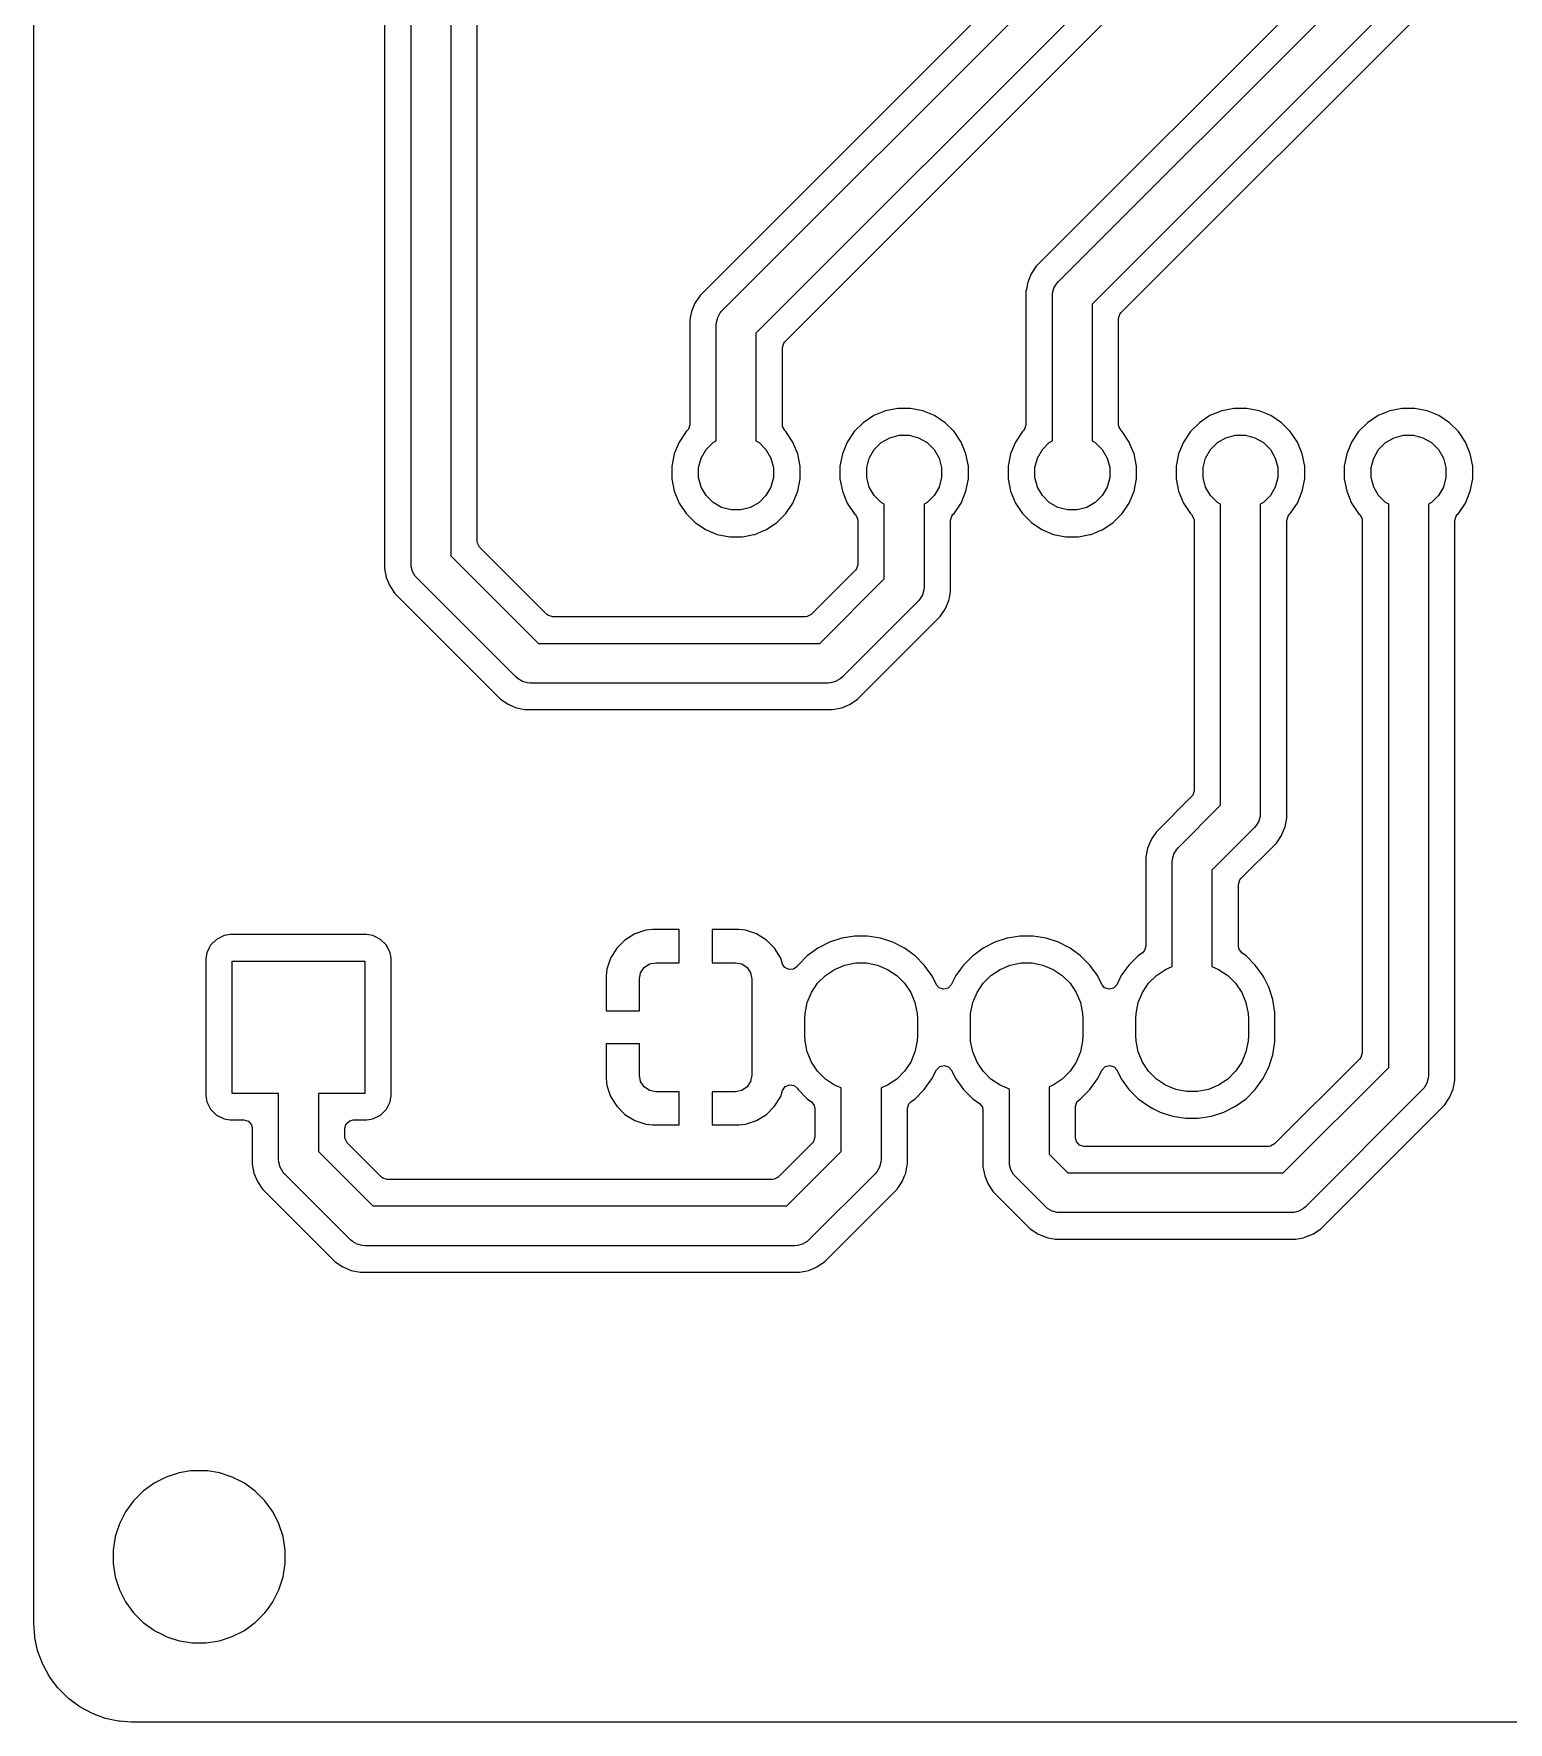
# Model space of a CAD drawing. Header units: millimetres. Extents: x 130.5 to 169.5, y -130 to -71.
# Drawn here: x 130.5 to 152.78, y -130 to -104.49 of the extents above; entities that cross this region are included whole.
import ezdxf

# ---------------------------------------------------------------- set-up
doc = ezdxf.new("R2010")
doc.units = ezdxf.units.MM
doc.layers.add('B.Cu', color=153, linetype='CONTINUOUS', true_color=0x4d7fc4)

msp = doc.modelspace()

# ---------------------------------------------------------------- linework, layer by layer
at = {"layer": 'B.Cu', "linetype": 'CONTINUOUS'}
for p, q in [((130.5005, -118.468475), (130.5005, -84.568996)), ((136.2, -112.5), (136.2, -87.124264)), ((136.8, -87), (136.8, -112.375736)), ((135.7995, -87.341519), (135.7995, -112.431006)), ((137.2005, -112.158481), (137.2005, -89.568996)), ((149.263181, -99.746161), (140.565888, -108.443453)), ((140.897868, -108.677868), (149.7, -99.875736)), ((150.212132, -100.212132), (141.41, -109.014264)), ((141.846819, -109.143838), (150.544112, -100.446545)), ((151.763181, -101.886161), (145.645888, -108.003453)), ((145.977868, -108.237868), (152.2, -102.015736)), ((152.712132, -102.352132), (146.49, -108.574264)), ((146.926819, -108.703838), (153.044112, -102.586545)), ((145.569222, -108.118192), (145.516421, -108.245667)), ((145.645887, -108.003454), (145.569222, -108.118192)), ((145.645888, -108.003453), (145.645887, -108.003454)), ((145.496023, -108.348217), (145.4895, -108.381006)), ((145.4895, -108.381006), (145.4895, -110.396642)), ((145.516418, -108.245679), (145.496023, -108.348214)), ((145.496023, -108.348214), (145.496023, -108.348217)), ((145.516421, -108.245667), (145.516418, -108.245679)), ((145.89, -108.45), (145.892567, -108.410842)), ((145.892567, -108.410842), (145.912836, -108.335195)), ((145.912836, -108.335195), (145.951994, -108.267372)), ((145.951994, -108.267372), (145.977868, -108.237868)), ((140.489222, -108.558192), (140.436421, -108.685667)), ((140.565887, -108.443454), (140.489222, -108.558192)), ((140.565888, -108.443453), (140.565887, -108.443454)), ((145.89, -110.640656), (145.89, -108.45)), ((146.49, -108.574264), (146.49, -110.640656)), ((140.417297, -108.781813), (140.4095, -108.821007)), ((140.4095, -108.821007), (140.4095, -110.396642)), ((140.436418, -108.685678), (140.417297, -108.78181)), ((140.417297, -108.78181), (140.417297, -108.781813)), ((140.436421, -108.685667), (140.436418, -108.685678)), ((140.81, -108.89), (140.812567, -108.850842)), ((140.81, -110.640656), (140.81, -108.89)), ((140.812567, -108.850842), (140.832836, -108.775195)), ((140.832836, -108.775195), (140.871994, -108.707372)), ((140.871994, -108.707372), (140.897868, -108.677868)), ((146.8905, -108.791519), (146.910185, -108.72448)), ((146.8905, -110.396642), (146.8905, -108.791519)), ((146.910185, -108.72448), (146.926819, -108.703838)), ((141.41, -109.014264), (141.41, -110.640656)), ((141.8105, -109.231519), (141.830185, -109.16448)), ((141.830185, -109.16448), (141.846819, -109.143838)), ((141.8105, -110.396642), (141.8105, -109.231519)), ((143.366911, -110.186797), (143.190299, -110.259951)), ((143.366921, -110.186794), (143.366911, -110.186797)), ((143.554412, -110.1495), (143.366921, -110.186794)), ((143.554414, -110.1495), (143.554412, -110.1495)), ((143.745586, -110.1495), (143.554414, -110.1495)), ((143.745588, -110.1495), (143.745586, -110.1495)), ((143.933078, -110.186794), (143.745588, -110.1495)), ((143.933088, -110.186797), (143.933078, -110.186794)), ((144.1097, -110.259951), (143.933088, -110.186797)), ((148.446911, -110.186797), (148.270299, -110.259951)), ((148.446921, -110.186794), (148.446911, -110.186797)), ((148.634412, -110.1495), (148.446921, -110.186794)), ((148.634414, -110.1495), (148.634412, -110.1495)), ((148.825586, -110.1495), (148.634414, -110.1495)), ((148.825588, -110.1495), (148.825586, -110.1495)), ((149.013078, -110.186794), (148.825588, -110.1495)), ((149.013088, -110.186797), (149.013078, -110.186794)), ((149.1897, -110.259951), (149.013088, -110.186797)), ((150.986911, -110.186797), (150.810299, -110.259951)), ((150.986921, -110.186794), (150.986911, -110.186797)), ((151.174412, -110.1495), (150.986921, -110.186794)), ((151.174414, -110.1495), (151.174412, -110.1495)), ((151.365586, -110.1495), (151.174414, -110.1495)), ((151.365588, -110.1495), (151.365586, -110.1495)), ((151.553078, -110.186794), (151.365588, -110.1495)), ((151.553088, -110.186797), (151.553078, -110.186794)), ((151.7297, -110.259951), (151.553088, -110.186797)), ((140.4095, -110.396642), (140.389815, -110.463681)), ((141.813334, -110.423), (141.8105, -110.396642)), ((141.846819, -110.484323), (141.813334, -110.423)), ((143.031339, -110.366164), (142.896164, -110.501339)), ((143.190299, -110.259951), (143.031339, -110.366164)), ((144.26866, -110.366164), (144.1097, -110.259951)), ((144.403835, -110.501339), (144.26866, -110.366164)), ((145.4895, -110.396642), (145.469815, -110.463681)), ((146.893334, -110.423), (146.8905, -110.396642)), ((146.926819, -110.484323), (146.893334, -110.423)), ((148.111339, -110.366164), (147.976164, -110.501339)), ((148.270299, -110.259951), (148.111339, -110.366164)), ((149.34866, -110.366164), (149.1897, -110.259951)), ((149.483835, -110.501339), (149.34866, -110.366164)), ((150.651339, -110.366164), (150.516164, -110.501339)), ((150.810299, -110.259951), (150.651339, -110.366164)), ((151.88866, -110.366164), (151.7297, -110.259951)), ((152.023835, -110.501339), (151.88866, -110.366164)), ((140.249951, -110.660299), (140.176797, -110.836911)), ((140.356164, -110.501339), (140.249951, -110.660299)), ((140.356165, -110.501338), (140.356164, -110.501339)), ((140.373181, -110.484323), (140.356165, -110.501338)), ((140.389815, -110.463681), (140.373181, -110.484323)), ((140.657789, -110.773006), (140.763006, -110.667789)), ((140.763006, -110.667789), (140.81, -110.640656)), ((141.41, -110.640656), (141.456994, -110.667789)), ((141.456994, -110.667789), (141.562211, -110.773006)), ((141.863835, -110.501339), (141.846819, -110.484323)), ((141.970048, -110.660299), (141.863835, -110.501339)), ((141.990569, -110.709843), (141.970048, -110.660299)), ((142.789951, -110.660299), (142.716797, -110.836911)), ((142.896164, -110.501339), (142.789951, -110.660299)), ((143.197789, -110.773006), (143.303006, -110.667789)), ((143.303006, -110.667789), (143.43187, -110.593389)), ((143.43187, -110.593389), (143.5756, -110.554876)), ((143.5756, -110.554876), (143.7244, -110.554876)), ((143.7244, -110.554876), (143.86813, -110.593389)), ((143.86813, -110.593389), (143.996994, -110.667789)), ((143.996994, -110.667789), (144.102211, -110.773006)), ((144.510048, -110.660299), (144.403835, -110.501339)), ((144.530569, -110.709843), (144.510048, -110.660299)), ((145.329951, -110.660299), (145.256797, -110.836911)), ((145.436164, -110.501339), (145.329951, -110.660299)), ((145.436165, -110.501338), (145.436164, -110.501339)), ((145.453181, -110.484323), (145.436165, -110.501338)), ((145.469815, -110.463681), (145.453181, -110.484323)), ((145.737789, -110.773006), (145.843006, -110.667789)), ((145.843006, -110.667789), (145.89, -110.640656)), ((146.49, -110.640656), (146.536994, -110.667789)), ((146.536994, -110.667789), (146.642211, -110.773006)), ((146.943835, -110.501339), (146.926819, -110.484323)), ((147.050048, -110.660299), (146.943835, -110.501339)), ((147.070569, -110.709843), (147.050048, -110.660299)), ((147.869951, -110.660299), (147.796797, -110.836911)), ((147.976164, -110.501339), (147.869951, -110.660299)), ((148.277789, -110.773006), (148.383006, -110.667789)), ((148.383006, -110.667789), (148.51187, -110.593389)), ((148.51187, -110.593389), (148.6556, -110.554876)), ((148.6556, -110.554876), (148.8044, -110.554876)), ((148.8044, -110.554876), (148.94813, -110.593389)), ((148.94813, -110.593389), (149.076994, -110.667789)), ((149.076994, -110.667789), (149.182211, -110.773006)), ((149.590048, -110.660299), (149.483835, -110.501339)), ((149.610569, -110.709843), (149.590048, -110.660299)), ((150.409951, -110.660299), (150.336797, -110.836911)), ((150.516164, -110.501339), (150.409951, -110.660299)), ((150.817789, -110.773006), (150.923006, -110.667789)), ((150.923006, -110.667789), (151.05187, -110.593389)), ((151.05187, -110.593389), (151.1956, -110.554876)), ((151.1956, -110.554876), (151.3444, -110.554876)), ((151.3444, -110.554876), (151.48813, -110.593389)), ((151.48813, -110.593389), (151.616994, -110.667789)), ((151.616994, -110.667789), (151.722211, -110.773006)), ((152.130048, -110.660299), (152.023835, -110.501339)), ((152.150569, -110.709843), (152.130048, -110.660299)), ((140.176794, -110.836921), (140.1395, -111.024411)), ((140.176797, -110.836911), (140.176794, -110.836921)), ((140.544876, -111.0456), (140.583389, -110.90187)), ((140.583389, -110.90187), (140.657789, -110.773006)), ((141.562211, -110.773006), (141.636611, -110.90187)), ((141.636611, -110.90187), (141.675124, -111.0456)), ((142.043204, -110.836916), (141.990569, -110.709843)), ((142.043204, -110.83692), (142.043204, -110.836916)), ((142.043205, -110.836921), (142.043204, -110.83692)), ((142.0805, -111.024411), (142.043205, -110.836921)), ((142.716794, -110.836921), (142.6795, -111.024411)), ((142.716797, -110.836911), (142.716794, -110.836921)), ((143.084876, -111.0456), (143.123389, -110.90187)), ((143.123389, -110.90187), (143.197789, -110.773006)), ((144.102211, -110.773006), (144.176611, -110.90187)), ((144.176611, -110.90187), (144.215124, -111.0456)), ((144.583204, -110.836916), (144.530569, -110.709843)), ((144.583204, -110.83692), (144.583204, -110.836916)), ((144.583205, -110.836921), (144.583204, -110.83692)), ((144.6205, -111.024411), (144.583205, -110.836921)), ((145.256794, -110.836921), (145.2195, -111.024411)), ((145.256797, -110.836911), (145.256794, -110.836921)), ((145.624876, -111.0456), (145.663389, -110.90187)), ((145.663389, -110.90187), (145.737789, -110.773006)), ((146.642211, -110.773006), (146.716611, -110.90187)), ((146.716611, -110.90187), (146.755124, -111.0456)), ((147.123204, -110.836916), (147.070569, -110.709843)), ((147.123204, -110.83692), (147.123204, -110.836916)), ((147.123205, -110.836921), (147.123204, -110.83692)), ((147.1605, -111.024411), (147.123205, -110.836921)), ((147.796794, -110.836921), (147.7595, -111.024411)), ((147.796797, -110.836911), (147.796794, -110.836921)), ((148.164876, -111.0456), (148.203389, -110.90187)), ((148.203389, -110.90187), (148.277789, -110.773006)), ((149.182211, -110.773006), (149.256611, -110.90187)), ((149.256611, -110.90187), (149.295124, -111.0456)), ((149.663204, -110.836916), (149.610569, -110.709843)), ((149.663204, -110.83692), (149.663204, -110.836916)), ((149.663205, -110.836921), (149.663204, -110.83692)), ((149.7005, -111.024411), (149.663205, -110.836921)), ((150.336794, -110.836921), (150.2995, -111.024411)), ((150.336797, -110.836911), (150.336794, -110.836921)), ((150.704876, -111.0456), (150.743389, -110.90187)), ((150.743389, -110.90187), (150.817789, -110.773006)), ((151.722211, -110.773006), (151.796611, -110.90187)), ((151.796611, -110.90187), (151.835124, -111.0456)), ((152.203204, -110.836916), (152.150569, -110.709843)), ((152.203204, -110.83692), (152.203204, -110.836916)), ((152.203205, -110.836921), (152.203204, -110.83692)), ((152.2405, -111.024411), (152.203205, -110.836921)), ((140.1395, -111.215588), (140.139499, -111.215588)), ((140.139499, -111.215588), (140.176794, -111.403078)), ((140.1395, -111.024411), (140.1395, -111.024414)), ((140.1395, -111.024414), (140.1395, -111.215586)), ((140.1395, -111.215586), (140.1395, -111.215588)), ((140.544876, -111.1944), (140.544876, -111.0456)), ((140.583389, -111.33813), (140.544876, -111.1944)), ((141.675124, -111.1944), (141.636611, -111.33813)), ((141.675124, -111.0456), (141.675124, -111.1944)), ((142.043204, -111.403084), (142.0805, -111.215586)), ((142.0805, -111.024414), (142.0805, -111.024411)), ((142.0805, -111.215586), (142.0805, -111.024414)), ((142.6795, -111.215588), (142.679499, -111.215588)), ((142.679499, -111.215588), (142.716794, -111.403078)), ((142.6795, -111.024411), (142.6795, -111.024414)), ((142.6795, -111.024414), (142.6795, -111.215586)), ((142.6795, -111.215586), (142.6795, -111.215588)), ((143.084876, -111.1944), (143.084876, -111.0456)), ((143.123389, -111.33813), (143.084876, -111.1944)), ((144.215124, -111.1944), (144.176611, -111.33813)), ((144.215124, -111.0456), (144.215124, -111.1944)), ((144.583204, -111.403084), (144.6205, -111.215586)), ((144.6205, -111.024414), (144.6205, -111.024411)), ((144.6205, -111.215586), (144.6205, -111.024414)), ((145.2195, -111.215588), (145.219499, -111.215588)), ((145.219499, -111.215588), (145.256794, -111.403078)), ((145.2195, -111.024411), (145.2195, -111.024414)), ((145.2195, -111.024414), (145.2195, -111.215586)), ((145.2195, -111.215586), (145.2195, -111.215588)), ((145.624876, -111.1944), (145.624876, -111.0456)), ((145.663389, -111.33813), (145.624876, -111.1944)), ((146.755124, -111.1944), (146.716611, -111.33813)), ((146.755124, -111.0456), (146.755124, -111.1944)), ((147.123204, -111.403084), (147.1605, -111.215586)), ((147.1605, -111.024414), (147.1605, -111.024411)), ((147.1605, -111.215586), (147.1605, -111.024414)), ((147.7595, -111.215588), (147.759499, -111.215588)), ((147.759499, -111.215588), (147.796794, -111.403078)), ((147.7595, -111.024411), (147.7595, -111.024414)), ((147.7595, -111.024414), (147.7595, -111.215586)), ((147.7595, -111.215586), (147.7595, -111.215588)), ((148.164876, -111.1944), (148.164876, -111.0456)), ((148.203389, -111.33813), (148.164876, -111.1944)), ((149.295124, -111.1944), (149.256611, -111.33813)), ((149.295124, -111.0456), (149.295124, -111.1944)), ((149.663204, -111.403084), (149.7005, -111.215586)), ((149.7005, -111.024414), (149.7005, -111.024411)), ((149.7005, -111.215586), (149.7005, -111.024414)), ((150.2995, -111.215588), (150.299499, -111.215588)), ((150.299499, -111.215588), (150.336794, -111.403078)), ((150.2995, -111.024411), (150.2995, -111.024414)), ((150.2995, -111.024414), (150.2995, -111.215586)), ((150.2995, -111.215586), (150.2995, -111.215588)), ((150.704876, -111.1944), (150.704876, -111.0456)), ((150.743389, -111.33813), (150.704876, -111.1944)), ((151.835124, -111.1944), (151.796611, -111.33813)), ((151.835124, -111.0456), (151.835124, -111.1944)), ((152.203204, -111.403084), (152.2405, -111.215586)), ((152.2405, -111.024414), (152.2405, -111.024411)), ((152.2405, -111.215586), (152.2405, -111.024414)), ((140.176794, -111.403078), (140.176797, -111.403088)), ((140.176797, -111.403088), (140.249951, -111.5797)), ((140.657789, -111.466994), (140.583389, -111.33813)), ((140.763006, -111.572211), (140.657789, -111.466994)), ((141.562211, -111.466994), (141.456994, -111.572211)), ((141.636611, -111.33813), (141.562211, -111.466994)), ((141.970046, -111.579704), (142.043204, -111.403084)), ((142.716794, -111.403078), (142.716797, -111.403088)), ((142.716797, -111.403088), (142.789951, -111.5797)), ((143.197789, -111.466994), (143.123389, -111.33813)), ((143.303006, -111.572211), (143.197789, -111.466994)), ((144.102211, -111.466994), (143.996994, -111.572211)), ((144.176611, -111.33813), (144.102211, -111.466994)), ((144.510046, -111.579704), (144.583204, -111.403084)), ((145.256794, -111.403078), (145.256797, -111.403088)), ((145.256797, -111.403088), (145.329951, -111.5797)), ((145.737789, -111.466994), (145.663389, -111.33813)), ((145.843006, -111.572211), (145.737789, -111.466994)), ((146.642211, -111.466994), (146.536994, -111.572211)), ((146.716611, -111.33813), (146.642211, -111.466994)), ((147.050046, -111.579704), (147.123204, -111.403084)), ((147.796794, -111.403078), (147.796797, -111.403088)), ((147.796797, -111.403088), (147.869951, -111.5797)), ((148.277789, -111.466994), (148.203389, -111.33813)), ((148.383006, -111.572211), (148.277789, -111.466994)), ((149.182211, -111.466994), (149.076994, -111.572211)), ((149.256611, -111.33813), (149.182211, -111.466994)), ((149.590046, -111.579704), (149.663204, -111.403084)), ((150.336794, -111.403078), (150.336797, -111.403088)), ((150.336797, -111.403088), (150.409951, -111.5797)), ((150.817789, -111.466994), (150.743389, -111.33813)), ((150.923006, -111.572211), (150.817789, -111.466994)), ((151.722211, -111.466994), (151.616994, -111.572211)), ((151.796611, -111.33813), (151.722211, -111.466994)), ((152.130046, -111.579704), (152.203204, -111.403084)), ((140.249951, -111.5797), (140.356164, -111.73866)), ((140.89187, -111.646611), (140.763006, -111.572211)), ((141.0356, -111.685124), (140.89187, -111.646611)), ((141.1844, -111.685124), (141.0356, -111.685124)), ((141.32813, -111.646611), (141.1844, -111.685124)), ((141.456994, -111.572211), (141.32813, -111.646611)), ((141.863837, -111.738658), (141.970046, -111.579704)), ((142.789951, -111.5797), (142.896164, -111.73866)), ((143.35, -111.599343), (143.303006, -111.572211)), ((143.35, -112.725736), (143.35, -111.599343)), ((143.996994, -111.572211), (143.95, -111.599343)), ((143.95, -111.599343), (143.95, -112.85)), ((144.403837, -111.738658), (144.510046, -111.579704)), ((145.329951, -111.5797), (145.436164, -111.73866)), ((145.97187, -111.646611), (145.843006, -111.572211)), ((146.1156, -111.685124), (145.97187, -111.646611)), ((146.2644, -111.685124), (146.1156, -111.685124)), ((146.40813, -111.646611), (146.2644, -111.685124)), ((146.536994, -111.572211), (146.40813, -111.646611)), ((146.943837, -111.738658), (147.050046, -111.579704)), ((147.869951, -111.5797), (147.976164, -111.73866)), ((148.43, -111.599343), (148.383006, -111.572211)), ((148.43, -116.145736), (148.43, -111.599343)), ((149.076994, -111.572211), (149.03, -111.599343)), ((149.03, -111.599343), (149.03, -116.27)), ((149.483837, -111.738658), (149.590046, -111.579704)), ((150.409951, -111.5797), (150.516164, -111.73866)), ((150.97, -111.599343), (150.923006, -111.572211)), ((150.97, -120.105736), (150.97, -111.599343)), ((151.616994, -111.572211), (151.57, -111.599343)), ((151.57, -111.599343), (151.57, -120.23)), ((152.023837, -111.738658), (152.130046, -111.579704)), ((140.356164, -111.73866), (140.491339, -111.873835)), ((140.491339, -111.873835), (140.650299, -111.980048)), ((140.650299, -111.980048), (140.826911, -112.053202)), ((141.485877, -112.014768), (141.5697, -111.980048)), ((141.5697, -111.980048), (141.569701, -111.980047)), ((141.569701, -111.980047), (141.569704, -111.980046)), ((141.569704, -111.980046), (141.728658, -111.873837)), ((141.728658, -111.873837), (141.863837, -111.738658)), ((142.896164, -111.73866), (142.913179, -111.755674)), ((142.913179, -111.755674), (142.946666, -111.816996)), ((142.946666, -111.816996), (142.9495, -111.843357)), ((142.9495, -111.843357), (142.9495, -112.508481)), ((144.3505, -111.843357), (144.370185, -111.776318)), ((144.3505, -112.918996), (144.3505, -111.843357)), ((144.370185, -111.776318), (144.386821, -111.755674)), ((144.386821, -111.755674), (144.403835, -111.73866)), ((144.403835, -111.73866), (144.403837, -111.738658)), ((145.436164, -111.73866), (145.571339, -111.873835)), ((145.571339, -111.873835), (145.730299, -111.980048)), ((145.730299, -111.980048), (145.906911, -112.053202)), ((146.565877, -112.014768), (146.6497, -111.980048)), ((146.6497, -111.980048), (146.649701, -111.980047)), ((146.649701, -111.980047), (146.649704, -111.980046)), ((146.649704, -111.980046), (146.808658, -111.873837)), ((146.808658, -111.873837), (146.943837, -111.738658)), ((147.976164, -111.73866), (147.993179, -111.755674)), ((147.993179, -111.755674), (148.026666, -111.816996)), ((148.026666, -111.816996), (148.0295, -111.843357)), ((148.0295, -111.843357), (148.0295, -115.92848)), ((149.4305, -111.843357), (149.450185, -111.776318)), ((149.4305, -116.201006), (149.4305, -111.843357)), ((149.450185, -111.776318), (149.466821, -111.755674)), ((149.466821, -111.755674), (149.483835, -111.73866)), ((149.483835, -111.73866), (149.483837, -111.738658)), ((150.516164, -111.73866), (150.533179, -111.755674)), ((150.533179, -111.755674), (150.566666, -111.816996)), ((150.566666, -111.816996), (150.5695, -111.843357)), ((150.5695, -111.843357), (150.5695, -119.888481)), ((151.9705, -111.843357), (151.990185, -111.776318)), ((151.9705, -120.161006), (151.9705, -111.843357)), ((151.990185, -111.776318), (152.006821, -111.755674)), ((152.006821, -111.755674), (152.023835, -111.73866)), ((152.023835, -111.73866), (152.023837, -111.738658)), ((137.203334, -112.184839), (137.2005, -112.158481)), ((137.236819, -112.246162), (137.203334, -112.184839)), ((140.826911, -112.053202), (140.826916, -112.053204)), ((140.826916, -112.053204), (140.82692, -112.053204)), ((140.82692, -112.053204), (140.826921, -112.053205)), ((140.826921, -112.053205), (141.014411, -112.0905)), ((141.014411, -112.0905), (141.014414, -112.0905)), ((141.014414, -112.0905), (141.205588, -112.0905)), ((141.205588, -112.0905), (141.376398, -112.056523)), ((141.376398, -112.056523), (141.393084, -112.053204)), ((141.393084, -112.053204), (141.485877, -112.014768)), ((145.906911, -112.053202), (145.906916, -112.053204)), ((145.906916, -112.053204), (145.90692, -112.053204)), ((145.90692, -112.053204), (145.906921, -112.053205)), ((145.906921, -112.053205), (146.094411, -112.0905)), ((146.094411, -112.0905), (146.094414, -112.0905)), ((146.094414, -112.0905), (146.285588, -112.0905)), ((146.285588, -112.0905), (146.456398, -112.056523)), ((146.456398, -112.056523), (146.473084, -112.053204)), ((146.473084, -112.053204), (146.565877, -112.014768)), ((135.7995, -112.431006), (135.7995, -112.568994)), ((136.8, -112.375736), (138.124264, -113.7)), ((138.253837, -113.263181), (137.236819, -112.246162)), ((135.7995, -112.568996), (135.799499, -112.568996)), ((135.799499, -112.568996), (135.826418, -112.704322)), ((135.7995, -112.568994), (135.7995, -112.568996)), ((135.826418, -112.704322), (135.826421, -112.704332)), ((135.826421, -112.704332), (135.879222, -112.831807)), ((136.202567, -112.539158), (136.2, -112.5)), ((136.222836, -112.614805), (136.202567, -112.539158)), ((136.261994, -112.682628), (136.222836, -112.614805)), ((136.287868, -112.712132), (136.261994, -112.682628)), ((137.787868, -114.212132), (136.287868, -112.712132)), ((142.913181, -112.596162), (142.246162, -113.263181)), ((142.375736, -113.7), (143.35, -112.725736)), ((142.929815, -112.57552), (142.913181, -112.596162)), ((142.9495, -112.508481), (142.929815, -112.57552)), ((135.879222, -112.831807), (135.955887, -112.946545)), ((135.955887, -112.946545), (135.955888, -112.946546)), ((135.955888, -112.946546), (137.455886, -114.446542)), ((143.927164, -112.964805), (143.888006, -113.032628)), ((143.947433, -112.889158), (143.927164, -112.964805)), ((143.95, -112.85), (143.947433, -112.889158)), ((144.332389, -113.01004), (144.3505, -112.918996)), ((143.862132, -113.062132), (142.712132, -114.212132)), ((143.888006, -113.032628), (143.862132, -113.062132)), ((144.194114, -113.296543), (144.270775, -113.181811)), ((144.270775, -113.181811), (144.32358, -113.054328)), ((144.32358, -113.054328), (144.332389, -113.01004)), ((138.274479, -113.279815), (138.253837, -113.263181)), ((138.341518, -113.2995), (138.274479, -113.279815)), ((142.158481, -113.2995), (138.341518, -113.2995)), ((142.184839, -113.296666), (142.158481, -113.2995)), ((142.246162, -113.263181), (142.184839, -113.296666)), ((142.946543, -114.544114), (144.194114, -113.296543)), ((138.124264, -113.7), (142.375736, -113.7)), ((137.817372, -114.238006), (137.787868, -114.212132)), ((137.885195, -114.277164), (137.817372, -114.238006)), ((137.960842, -114.297433), (137.885195, -114.277164)), ((142.614805, -114.277164), (142.539158, -114.297433)), ((142.682628, -114.238006), (142.614805, -114.277164)), ((142.712132, -114.212132), (142.682628, -114.238006)), ((137.455886, -114.446542), (137.553456, -114.544112)), ((138, -114.3), (137.960842, -114.297433)), ((142.5, -114.3), (138, -114.3)), ((142.539158, -114.297433), (142.5, -114.3)), ((137.553456, -114.544112), (137.553459, -114.544115)), ((137.553459, -114.544115), (137.668182, -114.620771)), ((137.668182, -114.620771), (137.668186, -114.620773)), ((137.668186, -114.620773), (137.668189, -114.620775)), ((137.668189, -114.620775), (137.742866, -114.651707)), ((137.742866, -114.651707), (137.742867, -114.651707)), ((137.742867, -114.651707), (137.742869, -114.651709)), ((137.742869, -114.651709), (137.795666, -114.673578)), ((137.795666, -114.673578), (137.795671, -114.67358)), ((137.795671, -114.67358), (137.79568, -114.673581)), ((137.79568, -114.673581), (137.795681, -114.673582)), ((137.795681, -114.673582), (137.822545, -114.678925)), ((137.822545, -114.678925), (137.822551, -114.678926)), ((137.822551, -114.678926), (137.822591, -114.678934)), ((137.822591, -114.678934), (137.912937, -114.696905)), ((137.912937, -114.696905), (137.931006, -114.7005)), ((137.931006, -114.7005), (137.931007, -114.7005)), ((137.931007, -114.7005), (142.568996, -114.7005)), ((142.568996, -114.7005), (142.677457, -114.678925)), ((142.677457, -114.678925), (142.704328, -114.67358)), ((142.704328, -114.67358), (142.768069, -114.647177)), ((142.768069, -114.647177), (142.831807, -114.620777)), ((142.831807, -114.620777), (142.831808, -114.620776)), ((142.831808, -114.620776), (142.831811, -114.620775)), ((142.831811, -114.620775), (142.946543, -114.544114)), ((147.993181, -116.016161), (147.455888, -116.553453)), ((148.009815, -115.995519), (147.993181, -116.016161)), ((148.0295, -115.92848), (148.009815, -115.995519)), ((147.787868, -116.787868), (148.43, -116.145736)), ((149.027433, -116.309158), (149.007164, -116.384805)), ((149.03, -116.27), (149.027433, -116.309158)), ((149.4305, -116.338994), (149.4305, -116.201006)), ((147.455884, -116.553458), (147.430021, -116.592165)), ((147.455888, -116.553453), (147.455884, -116.553458)), ((148.942132, -116.482132), (148.3, -117.124264)), ((148.968006, -116.452628), (148.942132, -116.482132)), ((149.007164, -116.384805), (148.968006, -116.452628)), ((149.350775, -116.601811), (149.370806, -116.553453)), ((149.370806, -116.553453), (149.403578, -116.474332)), ((149.403578, -116.474332), (149.40358, -116.474328)), ((149.40358, -116.474328), (149.4305, -116.338994)), ((147.326418, -116.795677), (147.2995, -116.931004)), ((147.326421, -116.795667), (147.326418, -116.795677)), ((147.379223, -116.668191), (147.326421, -116.795667)), ((147.404145, -116.630893), (147.379223, -116.668191)), ((147.423577, -116.601811), (147.404145, -116.630893)), ((147.430021, -116.592165), (147.423577, -116.601811)), ((147.722836, -116.885195), (147.761994, -116.817372)), ((147.761994, -116.817372), (147.787868, -116.787868)), ((148.736819, -117.253838), (149.274112, -116.716545)), ((149.274112, -116.716545), (149.274114, -116.716543)), ((149.274114, -116.716543), (149.350775, -116.601811)), ((147.2995, -116.931004), (147.2995, -118.275058)), ((147.7, -117), (147.702567, -116.960842)), ((147.7, -118.583661), (147.7, -117)), ((147.702567, -116.960842), (147.722836, -116.885195)), ((148.3, -117.124264), (148.3, -118.583661)), ((148.7005, -117.341519), (148.720185, -117.27448)), ((148.720185, -117.27448), (148.736819, -117.253838)), ((148.7005, -118.275058), (148.7005, -117.341519)), ((133.468482, -118.0995), (133.387519, -118.112323)), ((135.531524, -118.0995), (133.468482, -118.0995)), ((135.625301, -118.114352), (135.531524, -118.0995)), ((139.580875, -118.090643), (139.431654, -118.182684)), ((139.58088, -118.090641), (139.580875, -118.090643)), ((139.747302, -118.035494), (139.58088, -118.090641)), ((139.850012, -118.025001), (139.747302, -118.035494)), ((139.850028, -118.025), (139.850012, -118.025001)), ((140.25, -118.025), (139.850028, -118.025)), ((140.25, -118.525), (140.25, -118.025)), ((141.149986, -118.025), (140.75, -118.025)), ((140.75, -118.025), (140.75, -118.525)), ((141.25269, -118.035493), (141.149986, -118.025)), ((141.252697, -118.035494), (141.25269, -118.035493)), ((141.419119, -118.090641), (141.252697, -118.035494)), ((141.419124, -118.090643), (141.419119, -118.090641)), ((141.568345, -118.182684), (141.419124, -118.090643)), ((133.152751, -118.299337), (133.114352, -118.374698)), ((133.17195, -118.261658), (133.152751, -118.299337)), ((133.171951, -118.261657), (133.17195, -118.261658)), ((133.171954, -118.261652), (133.171951, -118.261657)), ((133.261652, -118.171954), (133.171954, -118.261652)), ((133.261657, -118.171951), (133.261652, -118.171954)), ((133.261658, -118.17195), (133.261657, -118.171951)), ((133.374696, -118.114354), (133.261658, -118.17195)), ((133.387519, -118.112323), (133.374696, -118.114354)), ((135.645217, -118.1245), (135.625301, -118.114352)), ((135.738342, -118.17195), (135.645217, -118.1245)), ((135.738344, -118.171952), (135.738342, -118.17195)), ((135.738347, -118.171954), (135.738344, -118.171952)), ((135.828045, -118.261652), (135.738347, -118.171954)), ((135.828046, -118.261654), (135.828045, -118.261652)), ((135.82805, -118.261658), (135.828046, -118.261654)), ((135.885646, -118.374696), (135.82805, -118.261658)), ((139.307684, -118.306654), (139.215643, -118.455875)), ((139.431654, -118.182684), (139.307684, -118.306654)), ((141.692315, -118.306654), (141.568345, -118.182684)), ((141.784356, -118.455875), (141.692315, -118.306654)), ((142.344594, -118.305476), (142.257019, -118.369104)), ((142.51997, -118.216117), (142.344594, -118.305476)), ((142.707173, -118.15529), (142.51997, -118.216117)), ((142.901578, -118.1245), (142.707173, -118.15529)), ((142.901583, -118.1245), (142.901578, -118.1245)), ((143.098417, -118.1245), (142.901583, -118.1245)), ((143.098422, -118.1245), (143.098417, -118.1245)), ((143.292826, -118.15529), (143.098422, -118.1245)), ((143.480029, -118.216117), (143.292826, -118.15529)), ((143.655405, -118.305476), (143.480029, -118.216117)), ((143.814646, -118.421172), (143.655405, -118.305476)), ((144.844594, -118.305476), (144.757019, -118.369104)), ((145.01997, -118.216117), (144.844594, -118.305476)), ((145.207173, -118.15529), (145.01997, -118.216117)), ((145.401578, -118.1245), (145.207173, -118.15529)), ((145.401583, -118.1245), (145.401578, -118.1245)), ((145.598417, -118.1245), (145.401583, -118.1245)), ((145.598422, -118.1245), (145.598417, -118.1245)), ((145.792826, -118.15529), (145.598422, -118.1245)), ((145.980029, -118.216117), (145.792826, -118.15529)), ((146.155405, -118.305476), (145.980029, -118.216117)), ((146.314646, -118.421172), (146.155405, -118.305476)), ((147.279815, -118.342097), (147.248387, -118.375375)), ((147.2995, -118.275058), (147.279815, -118.342097)), ((148.708948, -118.320045), (148.7005, -118.275058)), ((148.751613, -118.375375), (148.708948, -118.320045)), ((130.5005, -127.397648), (130.5005, -118.468475)), ((133.114352, -118.374698), (133.0995, -118.468475)), ((133.0995, -118.468475), (133.0995, -120.531517)), ((133.5, -120.5), (133.5, -118.5)), ((133.5, -118.5), (135.5, -118.5)), ((135.5, -118.5), (135.5, -120.5)), ((135.898502, -118.455875), (135.885646, -118.374696)), ((135.900499, -118.468482), (135.898502, -118.455875)), ((135.900499, -118.721864), (135.900499, -118.468482)), ((139.215641, -118.45588), (139.160494, -118.622302)), ((139.215643, -118.455875), (139.215641, -118.45588)), ((139.66903, -118.679329), (139.723223, -118.598223)), ((139.723223, -118.598223), (139.804329, -118.54403)), ((139.804329, -118.54403), (139.9, -118.525)), ((139.9, -118.525), (140.25, -118.525)), ((140.75, -118.525), (141.1, -118.525)), ((141.1, -118.525), (141.195671, -118.54403)), ((141.195671, -118.54403), (141.276777, -118.598223)), ((141.276777, -118.598223), (141.33097, -118.679329)), ((141.784358, -118.45588), (141.784356, -118.455875)), ((141.814139, -118.545753), (141.784358, -118.45588)), ((141.845422, -118.59567), (141.814139, -118.545753)), ((141.907216, -118.628278), (141.845422, -118.59567)), ((142.032161, -118.579638), (141.976829, -118.622302)), ((142.036863, -118.573165), (142.032161, -118.579638)), ((142.046172, -118.560354), (142.036863, -118.573165)), ((142.046174, -118.560352), (142.046172, -118.560354)), ((142.185351, -118.421174), (142.046174, -118.560351)), ((142.046174, -118.560351), (142.046174, -118.560352)), ((142.185352, -118.421174), (142.185351, -118.421174)), ((142.185354, -118.421172), (142.185352, -118.421174)), ((142.257019, -118.369104), (142.185354, -118.421172)), ((142.599313, -118.625367), (142.753258, -118.561601)), ((142.753258, -118.561601), (142.916685, -118.529093)), ((142.916685, -118.529093), (143.083315, -118.529093)), ((143.083315, -118.529093), (143.246742, -118.561601)), ((143.246742, -118.561601), (143.400687, -118.625367)), ((143.953828, -118.560354), (143.814646, -118.421172)), ((144.069524, -118.719595), (143.953828, -118.560354)), ((144.546172, -118.560354), (144.501164, -118.622302)), ((144.546174, -118.560352), (144.546172, -118.560354)), ((144.685351, -118.421174), (144.546174, -118.560351)), ((144.546174, -118.560351), (144.546174, -118.560352)), ((144.685352, -118.421174), (144.685351, -118.421174)), ((144.685354, -118.421172), (144.685352, -118.421174)), ((144.757019, -118.369104), (144.685354, -118.421172)), ((145.099313, -118.625367), (145.253258, -118.561601)), ((145.253258, -118.561601), (145.416685, -118.529093)), ((145.416685, -118.529093), (145.583315, -118.529093)), ((145.583315, -118.529093), (145.746742, -118.561601)), ((145.746742, -118.561601), (145.900687, -118.625367)), ((146.453828, -118.560354), (146.314646, -118.421172)), ((146.569524, -118.719595), (146.453828, -118.560354)), ((147.046172, -118.560354), (147.001164, -118.622302)), ((147.046174, -118.560352), (147.046172, -118.560354)), ((147.185354, -118.421171), (147.046174, -118.560351)), ((147.046174, -118.560351), (147.046174, -118.560352)), ((147.248387, -118.375375), (147.185354, -118.421171)), ((147.599313, -118.625367), (147.7, -118.583661)), ((148.3, -118.583661), (148.400687, -118.625367)), ((148.814646, -118.421172), (148.751613, -118.375375)), ((148.953828, -118.560354), (148.814646, -118.421172)), ((149.069524, -118.719595), (148.953828, -118.560354)), ((135.9005, -119.698638), (135.900499, -118.721864)), ((139.160493, -118.622309), (139.15, -118.725013)), ((139.15, -118.725013), (139.15, -119.25)), ((139.160494, -118.622302), (139.160493, -118.622309)), ((139.65, -118.775), (139.66903, -118.679329)), ((139.65, -119.25), (139.65, -118.775)), ((141.33097, -118.679329), (141.35, -118.775)), ((141.35, -118.775), (141.35, -120.225)), ((141.976829, -118.622302), (141.907216, -118.628278)), ((142.250367, -118.974313), (142.342941, -118.835766)), ((142.342941, -118.835766), (142.460766, -118.717941)), ((142.460766, -118.717941), (142.599313, -118.625367)), ((143.400687, -118.625367), (143.539234, -118.717941)), ((143.539234, -118.717941), (143.657059, -118.835766)), ((143.657059, -118.835766), (143.749633, -118.974313)), ((144.082386, -118.744839), (144.069524, -118.719595)), ((144.139515, -118.85696), (144.082386, -118.744839)), ((144.178554, -118.902014), (144.139515, -118.85696)), ((144.360485, -118.85696), (144.31251, -118.907756)), ((144.430476, -118.719594), (144.360485, -118.85696)), ((144.501164, -118.622302), (144.430476, -118.719594)), ((144.750367, -118.974313), (144.842941, -118.835766)), ((144.842941, -118.835766), (144.960766, -118.717941)), ((144.960766, -118.717941), (145.099313, -118.625367)), ((145.900687, -118.625367), (146.039234, -118.717941)), ((146.039234, -118.717941), (146.157059, -118.835766)), ((146.157059, -118.835766), (146.249633, -118.974313)), ((146.582386, -118.744839), (146.569524, -118.719595)), ((146.639515, -118.85696), (146.582386, -118.744839)), ((146.678554, -118.902014), (146.639515, -118.85696)), ((146.860485, -118.85696), (146.81251, -118.907756)), ((146.930476, -118.719594), (146.860485, -118.85696)), ((147.001164, -118.622302), (146.930476, -118.719594)), ((147.250367, -118.974313), (147.342941, -118.835766)), ((147.342941, -118.835766), (147.460766, -118.717941)), ((147.460766, -118.717941), (147.599313, -118.625367)), ((148.400687, -118.625367), (148.539234, -118.717941)), ((148.539234, -118.717941), (148.657059, -118.835766)), ((148.657059, -118.835766), (148.749633, -118.974313)), ((149.082386, -118.744839), (149.069524, -118.719595)), ((149.158882, -118.89497), (149.082386, -118.744839)), ((142.186601, -119.128258), (142.250367, -118.974313)), ((143.749633, -118.974313), (143.813399, -119.128258)), ((144.244689, -118.924551), (144.178554, -118.902014)), ((144.31251, -118.907756), (144.244689, -118.924551)), ((144.686601, -119.128258), (144.750367, -118.974313)), ((146.249633, -118.974313), (146.313399, -119.128258)), ((146.744689, -118.924551), (146.678554, -118.902014)), ((146.81251, -118.907756), (146.744689, -118.924551)), ((147.186601, -119.128258), (147.250367, -118.974313)), ((148.749633, -118.974313), (148.813399, -119.128258)), ((149.158882, -118.894972), (149.158882, -118.89497)), ((149.158884, -118.894975), (149.158882, -118.894972)), ((149.168494, -118.924551), (149.158884, -118.894975)), ((149.219709, -119.082173), (149.168494, -118.924551)), ((149.2505, -119.276577), (149.219709, -119.082173)), ((139.15, -119.25), (139.65, -119.25)), ((142.15, -119.375), (142.154093, -119.291685)), ((142.15, -119.625), (142.15, -119.375)), ((142.154093, -119.291685), (142.186601, -119.128258)), ((143.813399, -119.128258), (143.845907, -119.291685)), ((143.845907, -119.291685), (143.85, -119.375)), ((143.85, -119.375), (143.85, -119.625)), ((144.65, -119.375), (144.654093, -119.291685)), ((144.65, -119.625), (144.65, -119.375)), ((144.654093, -119.291685), (144.686601, -119.128258)), ((146.313399, -119.128258), (146.345907, -119.291685)), ((146.345907, -119.291685), (146.35, -119.375)), ((146.35, -119.375), (146.35, -119.625)), ((147.15, -119.375), (147.154093, -119.291685)), ((147.15, -119.625), (147.15, -119.375)), ((147.154093, -119.291685), (147.186601, -119.128258)), ((148.813399, -119.128258), (148.845907, -119.291685)), ((148.845907, -119.291685), (148.85, -119.375)), ((148.85, -119.375), (148.85, -119.625)), ((149.2505, -119.723422), (149.2505, -119.276577)), ((142.154093, -119.708315), (142.15, -119.625)), ((143.85, -119.625), (143.845907, -119.708315)), ((144.654093, -119.708315), (144.65, -119.625)), ((146.35, -119.625), (146.345907, -119.708315)), ((147.154093, -119.708315), (147.15, -119.625)), ((148.85, -119.625), (148.845907, -119.708315)), ((135.9005, -120.531524), (135.9005, -119.698638)), ((139.150001, -119.75), (139.150001, -120.274986)), ((139.65, -119.75), (139.150001, -119.75)), ((139.65, -120.225), (139.65, -119.75)), ((142.186601, -119.871742), (142.154093, -119.708315)), ((142.250367, -120.025687), (142.186601, -119.871742)), ((143.813399, -119.871742), (143.749633, -120.025687)), ((143.845907, -119.708315), (143.813399, -119.871742)), ((144.686601, -119.871742), (144.654093, -119.708315)), ((144.750367, -120.025687), (144.686601, -119.871742)), ((146.313399, -119.871742), (146.249633, -120.025687)), ((146.345907, -119.708315), (146.313399, -119.871742)), ((147.186601, -119.871742), (147.154093, -119.708315)), ((147.250367, -120.025687), (147.186601, -119.871742)), ((148.813399, -119.871742), (148.749633, -120.025687)), ((148.845907, -119.708315), (148.813399, -119.871742)), ((149.219709, -119.917826), (149.24629, -119.75)), ((149.24629, -119.75), (149.2505, -119.723422)), ((150.5695, -119.888481), (150.549815, -119.95552)), ((142.342941, -120.164234), (142.250367, -120.025687)), ((143.749633, -120.025687), (143.657059, -120.164234)), ((144.069524, -120.280405), (144.139515, -120.143038)), ((144.139515, -120.143038), (144.187489, -120.092243)), ((144.187489, -120.092243), (144.25531, -120.075448)), ((144.25531, -120.075448), (144.321445, -120.097985)), ((144.321445, -120.097985), (144.360484, -120.143038)), ((144.360484, -120.143038), (144.430476, -120.280405)), ((144.842941, -120.164234), (144.750367, -120.025687)), ((146.249633, -120.025687), (146.157059, -120.164234)), ((146.569524, -120.280405), (146.639515, -120.143038)), ((146.639515, -120.143038), (146.687489, -120.092243)), ((146.687489, -120.092243), (146.75531, -120.075448)), ((146.75531, -120.075448), (146.821445, -120.097985)), ((146.821445, -120.097985), (146.860484, -120.143038)), ((146.860484, -120.143038), (146.930476, -120.280405)), ((147.342941, -120.164234), (147.250367, -120.025687)), ((148.749633, -120.025687), (148.657059, -120.164234)), ((149.069524, -120.280405), (149.158884, -120.105025)), ((149.158884, -120.105025), (149.219709, -119.917826)), ((150.533181, -119.976162), (149.246162, -121.263181)), ((149.375736, -121.7), (150.97, -120.105736)), ((150.549815, -119.95552), (150.533181, -119.976162)), ((139.150001, -120.274986), (139.160494, -120.377697)), ((139.160494, -120.377697), (139.215641, -120.544119)), ((139.66903, -120.320671), (139.65, -120.225)), ((139.723223, -120.401777), (139.66903, -120.320671)), ((139.804329, -120.45597), (139.723223, -120.401777)), ((141.276777, -120.401777), (141.195671, -120.45597)), ((141.33097, -120.320671), (141.276777, -120.401777)), ((141.35, -120.225), (141.33097, -120.320671)), ((141.814139, -120.454247), (141.853911, -120.396802)), ((141.853911, -120.396802), (141.918427, -120.369978)), ((141.918427, -120.369978), (141.987203, -120.382293)), ((141.987203, -120.382293), (142.032162, -120.420363)), ((142.460766, -120.282059), (142.342941, -120.164234)), ((142.599313, -120.374633), (142.460766, -120.282059)), ((142.7, -120.416338), (142.599313, -120.374633)), ((143.400687, -120.374633), (143.3, -120.416338)), ((143.539234, -120.282059), (143.400687, -120.374633)), ((143.657059, -120.164234), (143.539234, -120.282059)), ((143.953828, -120.439646), (144.069524, -120.280405)), ((144.430476, -120.280405), (144.546172, -120.439646)), ((144.960766, -120.282059), (144.842941, -120.164234)), ((145.099313, -120.374633), (144.960766, -120.282059)), ((145.24, -120.432907), (145.099313, -120.374633)), ((145.900687, -120.374633), (145.84, -120.39977)), ((145.84, -120.39977), (145.84, -121.415736)), ((146.039234, -120.282059), (145.900687, -120.374633)), ((146.157059, -120.164234), (146.039234, -120.282059)), ((146.453828, -120.439646), (146.569524, -120.280405)), ((146.930476, -120.280405), (147.046172, -120.439646)), ((147.460766, -120.282059), (147.342941, -120.164234)), ((147.599313, -120.374633), (147.460766, -120.282059)), ((147.753258, -120.438399), (147.599313, -120.374633)), ((148.400687, -120.374633), (148.246742, -120.438399)), ((148.539234, -120.282059), (148.400687, -120.374633)), ((148.657059, -120.164234), (148.539234, -120.282059)), ((148.953828, -120.439646), (149.069524, -120.280405)), ((151.547164, -120.344805), (151.508006, -120.412628)), ((151.567433, -120.269158), (151.547164, -120.344805)), ((151.57, -120.23), (151.567433, -120.269158)), ((151.94358, -120.434328), (151.9705, -120.298994)), ((151.9705, -120.298994), (151.9705, -120.161006)), ((133.0995, -120.531517), (133.109643, -120.595559)), ((133.109643, -120.595559), (133.114354, -120.625304)), ((133.114354, -120.625304), (133.17195, -120.738342)), ((134.2, -120.5), (133.5, -120.5)), ((134.2, -121.5), (134.2, -120.5)), ((135.5, -120.5), (134.8, -120.5)), ((134.8, -120.5), (134.8, -121.375736)), ((135.82805, -120.738342), (135.885646, -120.625304)), ((135.885646, -120.625302), (135.885647, -120.625301)), ((135.885646, -120.625304), (135.885646, -120.625302)), ((135.885647, -120.625301), (135.9005, -120.531524)), ((139.215641, -120.544119), (139.215643, -120.544124)), ((139.215643, -120.544124), (139.307684, -120.693345)), ((139.9, -120.475), (139.804329, -120.45597)), ((140.25, -120.475), (139.9, -120.475)), ((140.25, -120.974998), (140.25, -120.475)), ((141.1, -120.475), (140.75, -120.475)), ((140.75, -120.475), (140.75, -120.974999)), ((141.195671, -120.45597), (141.1, -120.475)), ((141.692315, -120.693345), (141.784356, -120.544124)), ((141.784356, -120.544124), (141.784359, -120.544117)), ((141.784359, -120.544117), (141.814139, -120.454247)), ((142.032162, -120.420363), (142.046172, -120.439646)), ((142.046172, -120.439646), (142.185354, -120.578828)), ((142.185354, -120.578828), (142.248388, -120.624624)), ((142.248388, -120.624624), (142.291051, -120.679951)), ((142.7, -121.375736), (142.7, -120.416338)), ((143.3, -120.416338), (143.3, -121.5)), ((143.720185, -120.657901), (143.751609, -120.624626)), ((143.751609, -120.624626), (143.814646, -120.578828)), ((143.814646, -120.578828), (143.953828, -120.439646)), ((144.546172, -120.439646), (144.685354, -120.578828)), ((144.685354, -120.578828), (144.788386, -120.653685)), ((144.788386, -120.653685), (144.831051, -120.709015)), ((145.24, -121.54), (145.24, -120.432907)), ((146.2405, -120.695879), (146.260185, -120.62884)), ((146.260185, -120.62884), (146.291615, -120.59556)), ((146.291615, -120.59556), (146.314646, -120.578828)), ((146.314646, -120.578828), (146.453828, -120.439646)), ((147.046172, -120.439646), (147.185354, -120.578828)), ((147.185354, -120.578828), (147.344595, -120.694524)), ((147.916685, -120.470907), (147.753258, -120.438399)), ((148.083315, -120.470907), (147.916685, -120.470907)), ((148.246742, -120.438399), (148.083315, -120.470907)), ((148.655405, -120.694524), (148.814646, -120.578828)), ((148.814646, -120.578828), (148.953828, -120.439646)), ((151.482132, -120.442132), (149.712132, -122.212132)), ((151.508006, -120.412628), (151.482132, -120.442132)), ((151.814114, -120.676543), (151.890775, -120.561811)), ((151.890775, -120.561811), (151.94358, -120.434328)), ((133.17195, -120.738342), (133.171952, -120.738344)), ((133.171952, -120.738344), (133.171954, -120.738347)), ((133.171954, -120.738347), (133.261652, -120.828045)), ((133.261652, -120.828045), (133.261654, -120.828046)), ((133.261654, -120.828046), (133.261658, -120.82805)), ((133.261658, -120.82805), (133.374694, -120.885645)), ((133.374694, -120.885645), (133.374698, -120.885647)), ((133.374698, -120.885647), (133.468475, -120.900499)), ((133.468475, -120.900499), (133.468481, -120.9005)), ((133.468481, -120.9005), (133.6755, -120.900499)), ((133.6755, -120.900499), (133.742539, -120.920183)), ((135.220185, -120.95746), (135.272989, -120.911705)), ((135.272989, -120.911705), (135.3245, -120.900499)), ((135.3245, -120.900499), (135.531517, -120.900499)), ((135.531517, -120.900499), (135.531518, -120.900499)), ((135.531518, -120.900499), (135.625304, -120.885646)), ((135.625304, -120.885646), (135.738342, -120.82805)), ((135.738342, -120.82805), (135.82805, -120.738342)), ((139.307684, -120.693345), (139.431654, -120.817315)), ((139.431654, -120.817315), (139.580875, -120.909356)), ((139.580875, -120.909356), (139.58088, -120.909358)), ((139.58088, -120.909358), (139.747302, -120.964505)), ((141.252697, -120.964505), (141.419119, -120.909358)), ((141.419119, -120.909358), (141.419124, -120.909356)), ((141.419124, -120.909356), (141.568345, -120.817315)), ((141.568345, -120.817315), (141.692315, -120.693345)), ((142.291051, -120.679951), (142.2995, -120.72494)), ((142.2995, -120.72494), (142.2995, -121.158481)), ((143.7005, -120.72494), (143.720185, -120.657901)), ((143.7005, -121.568996), (143.7005, -120.72494)), ((144.831051, -120.709015), (144.8395, -120.754003)), ((144.8395, -120.754003), (144.8395, -121.471006)), ((146.2405, -121.1755), (146.2405, -120.695879)), ((147.344595, -120.694524), (147.40429, -120.72494)), ((147.40429, -120.72494), (147.51997, -120.783882)), ((147.51997, -120.783882), (147.519972, -120.783882)), ((147.519972, -120.783882), (147.519975, -120.783884)), ((147.519975, -120.783884), (147.576306, -120.802187)), ((147.576306, -120.802187), (147.707173, -120.844709)), ((147.707173, -120.844709), (147.901578, -120.8755)), ((147.901578, -120.8755), (147.901583, -120.8755)), ((147.901583, -120.8755), (148.098422, -120.8755)), ((148.098422, -120.8755), (148.292826, -120.844709)), ((148.292826, -120.844709), (148.480025, -120.783884)), ((148.480025, -120.783884), (148.655405, -120.694524)), ((149.946543, -122.544114), (151.814114, -120.676543)), ((133.742539, -120.920183), (133.788294, -120.972987)), ((133.788294, -120.972987), (133.7995, -121.024499)), ((133.7995, -121.024499), (133.7995, -121.431006)), ((135.2005, -121.024499), (135.220185, -120.95746)), ((135.2005, -121.158481), (135.2005, -121.024499)), ((135.203334, -121.184839), (135.2005, -121.158481)), ((139.747302, -120.964505), (139.747309, -120.964506)), ((139.747309, -120.964506), (139.850019, -120.974999)), ((139.850019, -120.974999), (140.249999, -120.974999)), ((140.249999, -120.974999), (140.25, -120.974998)), ((140.75, -120.974999), (141.149972, -120.974999)), ((141.149972, -120.974999), (141.149986, -120.974998)), ((141.149986, -120.974998), (141.252697, -120.964505)), ((142.2995, -121.158481), (142.279815, -121.22552)), ((134.8, -121.375736), (135.624264, -122.2)), ((135.236819, -121.246162), (135.203334, -121.184839)), ((135.753838, -121.763181), (135.236819, -121.246162)), ((142.263181, -121.246162), (141.746162, -121.763181)), ((141.875736, -122.2), (142.7, -121.375736)), ((142.279815, -121.22552), (142.263181, -121.246162)), ((145.84, -121.415736), (146.124264, -121.7)), ((146.251706, -121.227011), (146.2405, -121.1755)), ((146.297461, -121.279815), (146.251706, -121.227011)), ((146.3645, -121.2995), (146.297461, -121.279815)), ((149.158481, -121.2995), (146.3645, -121.2995)), ((149.184839, -121.296666), (149.158481, -121.2995)), ((149.246162, -121.263181), (149.184839, -121.296666)), ((133.7995, -121.568996), (133.799499, -121.568996)), ((133.799499, -121.568996), (133.826418, -121.704322)), ((133.7995, -121.431006), (133.7995, -121.568994)), ((133.7995, -121.568994), (133.7995, -121.568996)), ((134.202567, -121.539158), (134.2, -121.5)), ((134.222836, -121.614805), (134.202567, -121.539158)), ((134.261994, -121.682628), (134.222836, -121.614805)), ((143.277164, -121.614805), (143.238006, -121.682628)), ((143.297433, -121.539158), (143.277164, -121.614805)), ((143.3, -121.5), (143.297433, -121.539158)), ((143.67358, -121.704328), (143.692543, -121.608996)), ((143.692543, -121.608996), (143.7005, -121.568996)), ((144.8395, -121.608996), (144.839499, -121.608996)), ((144.839499, -121.608996), (144.866418, -121.744322)), ((144.8395, -121.471006), (144.8395, -121.608994)), ((144.8395, -121.608994), (144.8395, -121.608996)), ((145.242567, -121.579158), (145.24, -121.54)), ((145.262836, -121.654805), (145.242567, -121.579158)), ((145.301994, -121.722628), (145.262836, -121.654805)), ((133.826418, -121.704322), (133.826421, -121.704332)), ((133.826421, -121.704332), (133.879222, -121.831807)), ((133.879222, -121.831807), (133.955887, -121.946545)), ((134.287868, -121.712132), (134.261994, -121.682628)), ((135.287868, -122.712132), (134.287868, -121.712132)), ((135.77448, -121.779815), (135.753838, -121.763181)), ((135.841519, -121.7995), (135.77448, -121.779815)), ((141.658481, -121.7995), (135.841519, -121.7995)), ((141.684839, -121.796666), (141.658481, -121.7995)), ((141.746162, -121.763181), (141.684839, -121.796666)), ((143.212132, -121.712132), (142.212132, -122.712132)), ((143.238006, -121.682628), (143.212132, -121.712132)), ((143.544114, -121.946543), (143.620775, -121.831811)), ((143.620775, -121.831811), (143.635333, -121.796666)), ((143.635333, -121.796666), (143.65701, -121.744332)), ((143.65701, -121.744332), (143.67358, -121.704328)), ((144.866418, -121.744322), (144.866421, -121.744332)), ((144.866421, -121.744332), (144.919222, -121.871807)), ((144.919222, -121.871807), (144.995887, -121.986545)), ((145.327868, -121.752132), (145.301994, -121.722628)), ((145.787868, -122.212132), (145.327868, -121.752132)), ((146.124264, -121.7), (149.375736, -121.7)), ((133.955887, -121.946545), (135.053454, -123.044112)), ((142.446543, -123.044114), (143.544114, -121.946543)), ((144.995887, -121.986545), (145.553454, -122.544112)), ((135.624264, -122.2), (141.875736, -122.2)), ((145.817372, -122.238006), (145.787868, -122.212132)), ((145.885195, -122.277164), (145.817372, -122.238006)), ((145.960842, -122.297433), (145.885195, -122.277164)), ((146, -122.3), (145.960842, -122.297433)), ((149.5, -122.3), (146, -122.3)), ((149.539158, -122.297433), (149.5, -122.3)), ((149.614805, -122.277164), (149.539158, -122.297433)), ((149.682628, -122.238006), (149.614805, -122.277164)), ((149.712132, -122.212132), (149.682628, -122.238006)), ((145.553454, -122.544112), (145.66819, -122.620776)), ((145.66819, -122.620776), (145.76679, -122.661617)), ((145.76679, -122.661617), (145.795671, -122.67358)), ((145.795671, -122.67358), (145.795672, -122.67358)), ((145.795672, -122.67358), (145.795677, -122.673582)), ((145.795677, -122.673582), (145.822545, -122.678925)), ((145.822545, -122.678925), (145.822551, -122.678926)), ((145.822551, -122.678926), (145.822591, -122.678934)), ((145.822591, -122.678934), (145.912937, -122.696905)), ((145.912937, -122.696905), (145.931006, -122.7005)), ((149.568996, -122.7005), (149.677457, -122.678925)), ((149.677457, -122.678925), (149.704328, -122.67358)), ((149.704328, -122.67358), (149.768069, -122.647177)), ((149.768069, -122.647177), (149.831807, -122.620777)), ((149.831807, -122.620777), (149.831808, -122.620776)), ((149.831808, -122.620776), (149.831811, -122.620775)), ((149.831811, -122.620775), (149.946543, -122.544114)), ((135.317372, -122.738006), (135.287868, -122.712132)), ((135.385195, -122.777164), (135.317372, -122.738006)), ((135.460842, -122.797433), (135.385195, -122.777164)), ((135.5, -122.8), (135.460842, -122.797433)), ((142, -122.8), (135.5, -122.8)), ((142.039158, -122.797433), (142, -122.8)), ((142.114805, -122.777164), (142.039158, -122.797433)), ((142.182628, -122.738006), (142.114805, -122.777164)), ((142.212132, -122.712132), (142.182628, -122.738006)), ((145.931006, -122.7005), (145.931007, -122.7005)), ((145.931007, -122.7005), (149.568996, -122.7005)), ((135.053454, -123.044112), (135.168192, -123.120777)), ((135.168192, -123.120777), (135.295667, -123.173578)), ((135.295667, -123.173578), (135.295672, -123.17358)), ((135.295672, -123.17358), (135.295676, -123.17358)), ((135.295676, -123.17358), (135.295677, -123.173581)), ((135.295677, -123.173581), (135.431003, -123.2005)), ((135.431003, -123.2005), (135.431006, -123.2005)), ((135.431006, -123.2005), (142.068996, -123.2005)), ((142.068996, -123.2005), (142.16004, -123.182389)), ((142.16004, -123.182389), (142.204328, -123.17358)), ((142.204328, -123.17358), (142.268069, -123.147177)), ((142.268069, -123.147177), (142.331807, -123.120777)), ((142.331807, -123.120777), (142.331808, -123.120776)), ((142.331808, -123.120776), (142.331811, -123.120775)), ((142.331811, -123.120775), (142.446543, -123.044114)), ((132.695465, -126.231522), (132.500776, -126.294781)), ((132.873329, -126.203351), (132.695465, -126.231522)), ((132.897648, -126.1995), (132.873329, -126.203351)), ((133.102352, -126.1995), (132.897648, -126.1995)), ((133.129995, -126.203878), (133.102352, -126.1995)), ((133.304534, -126.231522), (133.129995, -126.203878)), ((133.499223, -126.294781), (133.304534, -126.231522)), ((132.152786, -126.508028), (132.008028, -126.652786)), ((132.318386, -126.387715), (132.152786, -126.508028)), ((132.500776, -126.294781), (132.318386, -126.387715)), ((133.624653, -126.358691), (133.499223, -126.294781)), ((133.68161, -126.387713), (133.624653, -126.358691)), ((133.681612, -126.387714), (133.68161, -126.387713)), ((133.681613, -126.387715), (133.681612, -126.387714)), ((133.847213, -126.508028), (133.681613, -126.387715)), ((133.991971, -126.652786), (133.847213, -126.508028)), ((132.008028, -126.652786), (131.887715, -126.818386)), ((134.104556, -126.807749), (133.991971, -126.652786)), ((131.794781, -127.000776), (131.731522, -127.195465)), ((131.887715, -126.818386), (131.794781, -127.000776)), ((134.112287, -126.81839), (134.104556, -126.807749)), ((134.171503, -126.934607), (134.112287, -126.81839)), ((134.205218, -127.000776), (134.171503, -126.934607)), ((134.205218, -127.000778), (134.205218, -127.000776)), ((134.20522, -127.000781), (134.205218, -127.000778)), ((134.268477, -127.195466), (134.20522, -127.000781)), ((131.731522, -127.195465), (131.6995, -127.397648)), ((134.3005, -127.397648), (134.268477, -127.195466)), ((130.5005, -128.495572), (130.5005, -127.397648)), ((131.6995, -127.397648), (131.6995, -127.602351)), ((134.3005, -127.602352), (134.3005, -127.397648)), ((131.6995, -127.602351), (131.731522, -127.804534)), ((134.268477, -127.804534), (134.3005, -127.602352)), ((131.731522, -127.804534), (131.794781, -127.999223)), ((131.794781, -127.999223), (131.887715, -128.181613)), ((134.112287, -128.18161), (134.20522, -127.999219)), ((134.20522, -127.999219), (134.268477, -127.804534)), ((131.887715, -128.181613), (132.008028, -128.347213)), ((133.991971, -128.347213), (134.044732, -128.27459)), ((134.044732, -128.27459), (134.112287, -128.18161)), ((130.500816, -128.504418), (130.5005, -128.495572)), ((130.51513, -128.704556), (130.500816, -128.504418)), ((132.008028, -128.347213), (132.152786, -128.491971)), ((132.152786, -128.491971), (132.307749, -128.604556)), ((133.68161, -128.612287), (133.830079, -128.504419)), ((133.830079, -128.504419), (133.847213, -128.491971)), ((133.847213, -128.491971), (133.847215, -128.491968)), ((133.847215, -128.491968), (133.847219, -128.491966)), ((133.847219, -128.491966), (133.991966, -128.347219)), ((133.991966, -128.347219), (133.991968, -128.347215)), ((133.991968, -128.347215), (133.991971, -128.347213)), ((130.517648, -128.722068), (130.51513, -128.704556)), ((130.559354, -128.91379), (130.517648, -128.722068)), ((132.307749, -128.604556), (132.31839, -128.612287)), ((132.31839, -128.612287), (132.434607, -128.671503)), ((132.434607, -128.671503), (132.500776, -128.705218)), ((132.500776, -128.705218), (132.500778, -128.705218)), ((132.500778, -128.705218), (132.500781, -128.70522)), ((132.500781, -128.70522), (132.52596, -128.713401)), ((132.52596, -128.713401), (132.695465, -128.768477)), ((132.695465, -128.768477), (132.796557, -128.784488)), ((132.796557, -128.784488), (132.897648, -128.8005)), ((132.897648, -128.8005), (132.897649, -128.8005)), ((132.897649, -128.8005), (133.102351, -128.8005)), ((133.102351, -128.8005), (133.102352, -128.8005)), ((133.102352, -128.8005), (133.304534, -128.768477)), ((133.304534, -128.768477), (133.499219, -128.70522)), ((133.499219, -128.70522), (133.68161, -128.612287)), ((130.564336, -128.93076), (130.559354, -128.91379)), ((130.632909, -129.114611), (130.564336, -128.93076)), ((130.640256, -129.130699), (130.632909, -129.114611)), ((130.73429, -129.302908), (130.640256, -129.130699)), ((130.743855, -129.317791), (130.73429, -129.302908)), ((130.861438, -129.474864), (130.743855, -129.317791)), ((130.873024, -129.488235), (130.861438, -129.474864)), ((131.011764, -129.626975), (130.873024, -129.488235)), ((131.025135, -129.638561), (131.011764, -129.626975)), ((131.182208, -129.756144), (131.025135, -129.638561)), ((131.197091, -129.765709), (131.182208, -129.756144)), ((131.3693, -129.859743), (131.197091, -129.765709)), ((131.385394, -129.867093), (131.3693, -129.859743)), ((131.569234, -129.935661), (131.385394, -129.867093)), ((131.586209, -129.940645), (131.569234, -129.935661)), ((131.777931, -129.982351), (131.586209, -129.940645)), ((131.795442, -129.984869), (131.777931, -129.982351)), ((131.973622, -129.997613), (131.795442, -129.984869)), ((131.995582, -129.999184), (131.973622, -129.997613)), ((132.004428, -129.9995), (131.995582, -129.999184)), ((167.995572, -129.9995), (132.004428, -129.9995))]:
    msp.add_line(p, q, dxfattribs=at)

doc.saveas('drawing.dxf')
